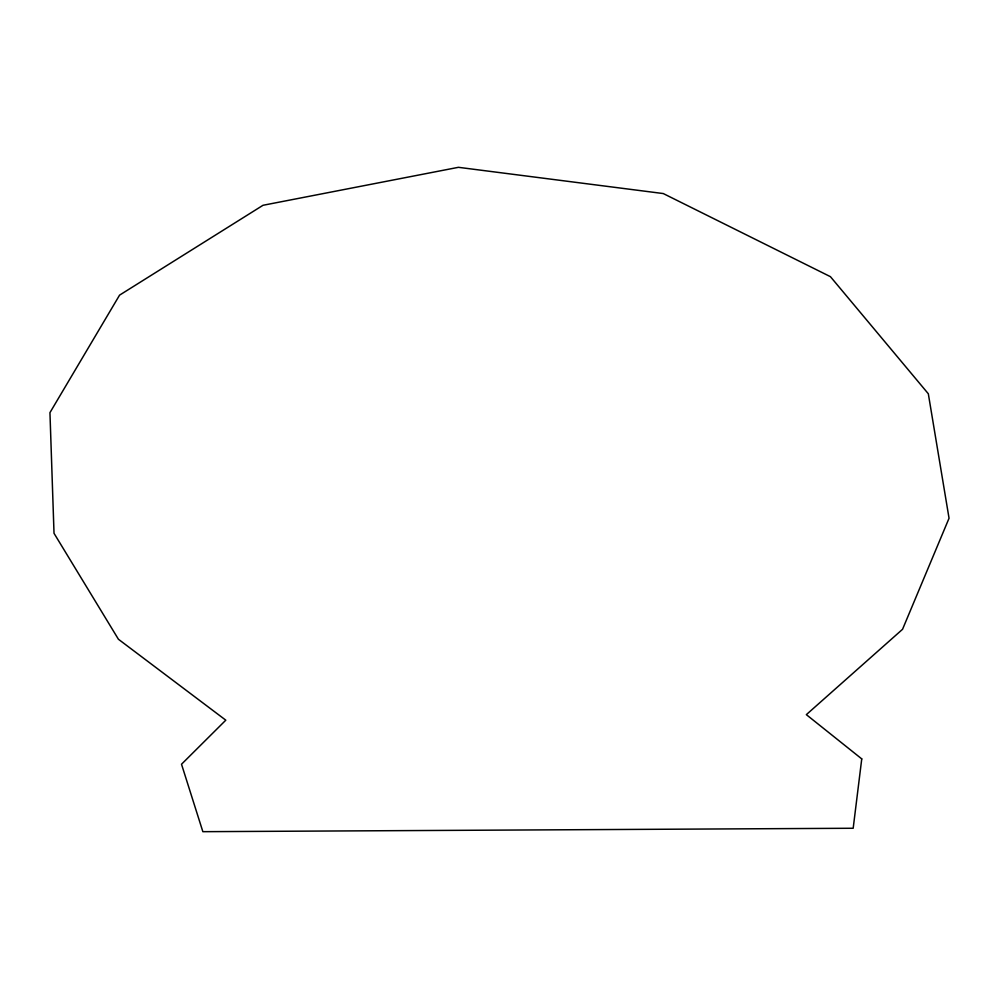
<?xml version="1.0" encoding="UTF-8"?>
<svg xmlns="http://www.w3.org/2000/svg" width="999" height="999" viewBox="0 0 999 999"><rect width="100%" height="100%" fill="white"/><g stroke="black" fill="none" stroke-linecap="round" stroke-linejoin="round"><path stroke-width="1.5" d="M861.75 758.89L853.183 828.258L202.859 831.68L181.518 764.235L225.799 720.179L118.431 639.26L54.021 533.304L49.95 412.649L119.568 295.142L263.024 205.282L458.441 167.32L663.274 193.556L830.431 276.673L928.321 393.768L949.05 518.244L902.547 629.295L806.343 714.647L861.75 758.89"/></g></svg>
